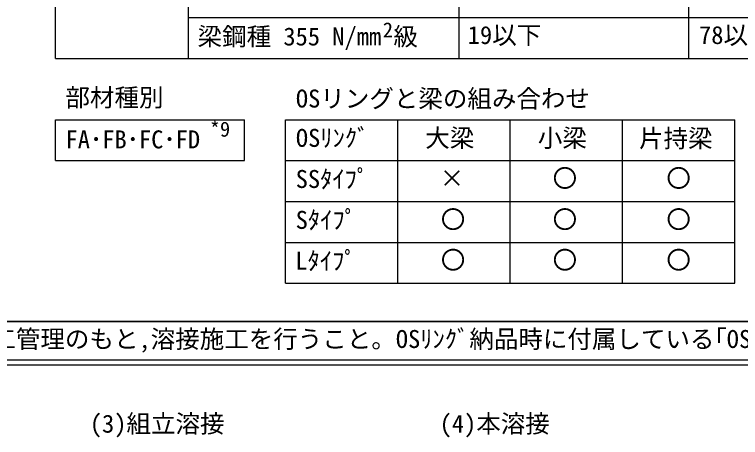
# Model space of a CAD drawing. Units: millimetres, scale not verified. Extents: x -27088 to 3772, y -2667 to 2667.
# Drawn here: x -2142 to -720, y -1266 to -438 of the extents above; entities that cross this region are included whole.
import ezdxf
from ezdxf.enums import TextEntityAlignment as Align

# ---------------------------------------------------------------- set-up
doc = ezdxf.new("R2010")
doc.units = ezdxf.units.MM
doc.header["$LTSCALE"] = 8
for name, color, linetype in [('0-0_0', 7, 'Continuous'), ('0-2_WAKU', 7, 'Continuous'), ('0-5_MOJI', 7, 'Continuous')]:
    doc.layers.add(name, color=color, linetype=linetype)
doc.styles.add('ＭＳ ゴシック', font='')
doc.styles.get('ＭＳ ゴシック').set_extended_font_data('MS Gothic')

msp = doc.modelspace()

# ---------------------------------------------------------------- linework, layer by layer
at = {"layer": '0-0_0'}
for p, q in [((-2061.329, -523.794), (-2061.329, 36.206)), ((-1271.329, -523.794), (-1271.329, 36.206)), ((-821.329, -523.794), (-821.329, 36.206)), ((-1801.329, -523.794), (-1801.329, -43.794)), ((-1801.329, -443.794), (288.671, -443.794)), ((-2061.329, -523.794), (288.671, -523.794)), ((-2061.329, -723.794), (-2061.329, -643.794)), ((-2061.329, -643.794), (-1691.329, -643.794)), ((-1691.329, -723.794), (-1691.329, -643.794)), ((-1611.329, -643.794), (-731.329, -643.794)), ((-1611.329, -963.794), (-1611.329, -643.794)), ((-1391.329, -963.794), (-1391.329, -643.794)), ((-1171.329, -963.794), (-1171.329, -643.794)), ((-951.329, -963.794), (-951.329, -643.794)), ((-731.329, -963.794), (-731.329, -643.794)), ((-731.329, -963.794), (-731.329, -643.794)), ((-2061.329, -723.794), (-1691.329, -723.794)), ((-1611.329, -723.794), (-731.329, -723.794)), ((-1611.329, -723.794), (-731.329, -723.794)), ((-1611.329, -803.794), (-731.329, -803.794)), ((-1416.329, -803.794), (-731.329, -803.794)), ((-1611.329, -883.794), (-731.329, -883.794)), ((-1236.329, -883.794), (-731.329, -883.794)), ((-1611.329, -963.794), (-731.329, -963.794)), ((1586.7, -1038.4), (-3543.3, -1038.4))]:
    msp.add_line(p, q, dxfattribs=at)
at = {"layer": '0-2_WAKU'}
for p, q in [((-3543.3, -1038.4), (1586.7, -1038.4)), ((-3543.3, -1113.4), (1586.7, -1113.4)), ((-3543.3, -1123.4), (1586.7, -1123.4))]:
    msp.add_line(p, q, dxfattribs=at)

# ---------------------------------------------------------------- texts
at = {"layer": '0-0_0', "style": 'ＭＳ ゴシック'}
for s, height, p in [('2', 29.33, (-1420.769, -491.574)), ('梁鋼種 355 N/mm 級', 35.19, (-1783.413, -509.109)), ('19以下', 35.19, (-1254.429, -506.266)), ('78以下', 35.19, (-801.586, -506.266)), ('部材種別', 35.19, (-2042.195, -628.561)), ('OSリングと梁の組み合わせ', 35.19, (-1590.977, -630.592)), ('*9', 29.33, (-1759.515, -685.792)), ('FA･FB･FC･FD', 35.19, (-2041.992, -710.458)), ('OSﾘﾝｸﾞ', 35.19, (-1590.977, -707.546)), ('大梁', 35.19, (-1337.546, -707.749)), ('小梁', 35.19, (-1117.218, -707.749)), ('片持梁', 35.19, (-919.095, -708.561)), ('SSﾀｲﾌﾟ', 35.19, (-1591.383, -787.952)), ('〇', 35.19, (-1088.198, -786.531)), ('〇', 35.19, (-865.493, -786.531)), ('×', 35.19, (-1309.171, -786.531)), ('Sﾀｲﾌﾟ', 35.19, (-1591.383, -867.952)), ('〇', 35.19, (-1307.188, -867.085)), ('〇', 35.19, (-1088.198, -867.085)), ('〇', 35.19, (-865.493, -867.085)), ('Lﾀｲﾌﾟ', 35.19, (-1591.992, -947.952)), ('〇', 35.19, (-1307.188, -946.531)), ('〇', 35.19, (-1088.198, -946.531)), ('〇', 35.19, (-865.493, -946.531))]:
    msp.add_text(s, height=height, dxfattribs=at).set_placement(p, align=Align.BOTTOM_LEFT)
at = {"layer": '0-2_WAKU', "style": 'ＭＳ ゴシック'}
for s, p in [('(3)組立溶接', (-1994.48, -1266.678)), ('(4)本溶接', (-1309.555, -1266.678))]:
    msp.add_text(s, height=35.19, dxfattribs=at).set_placement(p, align=Align.BOTTOM_LEFT)
at = {"layer": '0-5_MOJI', "style": 'ＭＳ ゴシック'}
msp.add_text('(鉄骨製作業者に属する鉄骨製作管理技術者による施工管理のもと,溶接施工を行うこと。OSﾘﾝｸﾞ納品時に付属している｢OSﾘﾝｸﾞ溶接施工ﾏﾆｭｱﾙ｣を必ず確認すること) ', height=35.19, dxfattribs=at).set_placement((-3315.099, -1101.041), align=Align.BOTTOM_LEFT)

doc.saveas('drawing.dxf')
